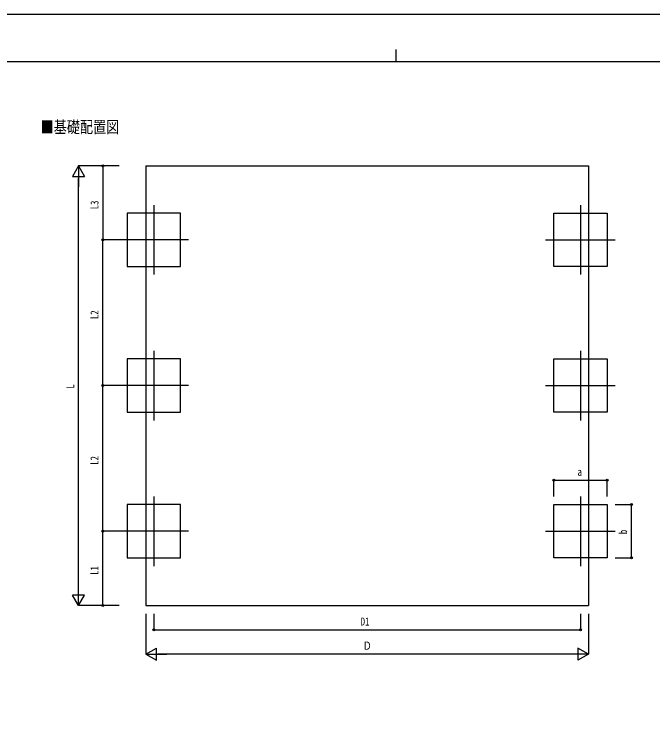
# Model space of a CAD drawing. Units: millimetres, scale not verified. Extents: x -12615 to 12615, y -8910 to 8910.
# Drawn here: x -4728 to 3160, y 0 to 8910 of the extents above; entities that cross this region are included whole.
import ezdxf
from ezdxf.enums import TextEntityAlignment as Align

# ---------------------------------------------------------------- set-up
doc = ezdxf.new("R2010")
doc.units = ezdxf.units.MM
doc.header["$LTSCALE"] = 40
for name, color, linetype in [('0-2_USER1', 3, 'Continuous'), ('0-3_YKK_12', 2, 'Continuous'), ('0-5_YKK_A1', 4, 'Continuous'), ('0-6_YKK_D', 6, 'Continuous'), ('0-7_YKK_ZWAK', 7, 'Continuous')]:
    doc.layers.add(name, color=color, linetype=linetype)
doc.styles.add('ＭＳ ゴシック', font='')
doc.styles.get('ＭＳ ゴシック').set_extended_font_data('MS Gothic')

msp = doc.modelspace()

# ---------------------------------------------------------------- linework, layer by layer
at = {"layer": '0-3_YKK_12'}
for p, q in [((-3005.08, 6554.87), (-3005.08, 5694.87)), ((2267.92, 6554.87), (2267.92, 5694.87)), ((-2575.08, 6124.87), (-3435.08, 6124.87)), ((1837.92, 6124.87), (2697.92, 6124.87)), ((-3005.08, 4754.87), (-3005.08, 3894.87)), ((2267.92, 4754.87), (2267.92, 3894.87)), ((-2575.08, 4324.87), (-3435.08, 4324.87)), ((1837.92, 4324.87), (2697.92, 4324.87)), ((-3005.08, 2954.87), (-3005.08, 2094.87)), ((2267.92, 2954.87), (2267.92, 2094.87)), ((-2575.08, 2524.87), (-3435.08, 2524.87)), ((1837.92, 2524.87), (2697.92, 2524.87))]:
    msp.add_line(p, q, dxfattribs=at)
at = {"layer": '0-5_YKK_A1'}
for p, q in [((-3103.58, 7038), (-3103.58, 1606.18)), ((-3103.58, 1606.18), (2366.42, 1606.18))]:
    msp.add_line(p, q, dxfattribs=at)
msp.add_lwpolyline([(-3103.58, 7038), (2366.42, 7038), (2366.42, 1606.18)], dxfattribs=at)
for points in [[(-2675.08, 5794.87), (-2675.08, 6454.87), (-3335.08, 6454.87), (-3335.08, 5794.87)], [(1937.92, 5794.87), (1937.92, 6454.87), (2597.92, 6454.87), (2597.92, 5794.87)], [(-2675.08, 3994.87), (-2675.08, 4654.87), (-3335.08, 4654.87), (-3335.08, 3994.87)], [(1937.92, 3994.87), (1937.92, 4654.87), (2597.92, 4654.87), (2597.92, 3994.87)], [(-2675.08, 2194.87), (-2675.08, 2854.87), (-3335.08, 2854.87), (-3335.08, 2194.87)], [(1937.92, 2194.87), (1937.92, 2854.87), (2597.92, 2854.87), (2597.92, 2194.87)]]:
    msp.add_lwpolyline(points, close=True, dxfattribs=at)
at = {"layer": '0-6_YKK_D'}
for p, q in [((-3935.08, 7038), (-4010.08, 6908.1)), ((-3435.08, 7038), (-3936.08, 7038)), ((-3935.08, 7038), (-3860.08, 6908.1)), ((-3935.08, 7038), (-3935.08, 6778.19)), ((-3435.08, 7038), (-3636.08, 7038)), ((-3635.08, 7038), (-3635.08, 6124.87)), ((-4010.08, 6908.1), (-3860.08, 6908.1)), ((-3935.08, 1756.18), (-3935.08, 6888)), ((-3435.08, 6124.87), (-3636.08, 6124.87)), ((-3436.08, 6124.87), (-3636.08, 6124.87)), ((-3635.08, 4324.87), (-3635.08, 6124.87)), ((-3435.08, 4324.87), (-3636.08, 4324.87)), ((-3435.08, 4324.87), (-3636.08, 4324.87)), ((-3635.08, 2524.87), (-3635.08, 4324.87)), ((1937.92, 2954.87), (1937.92, 3155.87)), ((1937.92, 3154.87), (2597.92, 3154.87)), ((2597.92, 2954.87), (2597.92, 3155.87)), ((2697.92, 2854.87), (2898.92, 2854.87)), ((2897.92, 2194.87), (2897.92, 2854.87)), ((-3435.08, 2524.87), (-3636.08, 2524.87)), ((-3435.08, 2524.87), (-3636.08, 2524.87)), ((-3635.08, 1606.18), (-3635.08, 2524.87)), ((2697.92, 2194.87), (2898.92, 2194.87)), ((-3935.08, 1606.18), (-3935.08, 1865.99)), ((-3935.08, 1606.18), (-4010.08, 1736.08)), ((-3860.08, 1736.08), (-4010.08, 1736.08)), ((-3935.08, 1606.18), (-3860.08, 1736.08)), ((-3435.08, 1606.18), (-3936.08, 1606.18)), ((-3435.08, 1606.18), (-3636.08, 1606.18)), ((-3103.58, 1502.41), (-3103.58, 1005.18)), ((-3005.08, 1502.41), (-3005.08, 1305.18)), ((2267.92, 1502.41), (2267.92, 1305.18)), ((2366.42, 1502.41), (2366.42, 1005.18)), ((-3005.08, 1306.18), (2267.92, 1306.18)), ((-3103.58, 1006.18), (-2973.68, 1081.18)), ((-2973.68, 931.18), (-2973.68, 1081.18)), ((2366.42, 1006.18), (2236.51, 1081.18)), ((2236.51, 1081.18), (2236.51, 931.18)), ((-3103.58, 1006.18), (-2973.68, 931.18)), ((-3103.58, 1006.18), (-2843.78, 1006.18)), ((2216.42, 1006.18), (-2953.58, 1006.18)), ((2366.42, 1006.18), (2106.61, 1006.18)), ((2366.42, 1006.18), (2236.51, 931.18))]:
    msp.add_line(p, q, dxfattribs=at)
for centre in [(-3635.08, 7038), (-3635.08, 6124.87), (-3635.08, 6124.87), (-3635.08, 4324.87), (-3635.08, 4324.87), (1937.92, 3154.87), (2597.92, 3154.87), (2897.92, 2854.87), (-3635.08, 2524.87), (-3635.08, 2524.87), (2897.92, 2194.87), (-3635.08, 1606.18), (-3005.08, 1306.18), (2267.92, 1306.18)]:
    msp.add_circle(centre, 12.75, dxfattribs=at)
at = {"layer": '0-7_YKK_ZWAK'}
for p, q in [((-14.94, 8475), (-14.94, 8325)), ((11685.06, 8325), (-11714.94, 8325))]:
    msp.add_line(p, q, dxfattribs=at)
msp.add_lwpolyline([(-12615, -8910), (12615, -8910), (12615, 8910), (-12615, 8910)], close=True, dxfattribs=at)

# ---------------------------------------------------------------- texts
at = {"layer": '0-2_USER1', "style": 'ＭＳ ゴシック', "width": 0.8}
msp.add_text('■基礎配置図', height=148.5, dxfattribs=at).set_placement((-4404.01, 7400.81), align=Align.BOTTOM_LEFT)
at = {"layer": '0-6_YKK_D', "style": 'ＭＳ ゴシック', "width": 0.8}
for s, p in [('L3', (-3659.08, 6502.24)), ('L2', (-3659.08, 5145.67)), ('L', (-3959.08, 4286.09)), ('L2', (-3659.08, 3345.67)), ('b', (2873.92, 2488.87)), ('L1', (-3659.08, 1986.32))]:
    msp.add_text(s, height=98.97, rotation=90, dxfattribs=at).set_placement(p, align=Align.BOTTOM_LEFT)
for s, p in [('a', (2231.92, 3178.87)), ('D1', (-447.78, 1330.18)), ('Ｄ', (-422.58, 1030.18))]:
    msp.add_text(s, height=98.97, dxfattribs=at).set_placement(p, align=Align.BOTTOM_LEFT)

doc.saveas('drawing.dxf')
